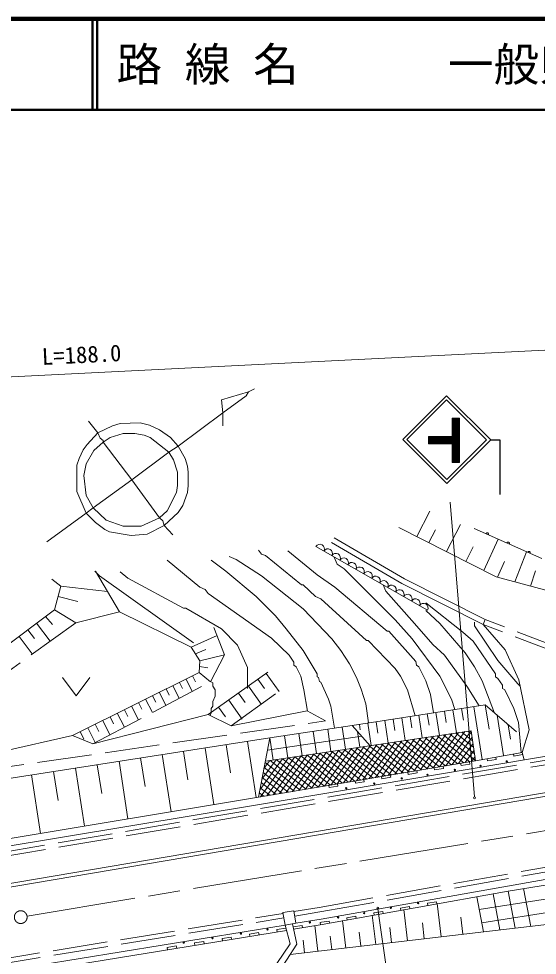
# Model space of a CAD drawing. Units: millimetres, scale not verified. Extents: x 40000 to 680000, y 20000 to 380000.
# Drawn here: x 169660 to 226529, y 277280 to 380000 of the extents above; entities that cross this region are included whole.
import ezdxf
from ezdxf.enums import TextEntityAlignment as Align

# ---------------------------------------------------------------- set-up
doc = ezdxf.new("R2010")
doc.units = ezdxf.units.MM
doc.header["$LTSCALE"] = 1000
doc.linetypes.add('CHAIN', pattern=[18.5, 12, -1.5, 3.5, -1.5])
doc.linetypes.add('DASHED', pattern=[7.5, 6, -1.5])
for name, color, linetype, lineweight in [('M-BGD', 7, 'Continuous', 13), ('M-BMK', 2, 'CHAIN', 13), ('M-STR-HTXT', 7, 'Continuous', 13), ('M-STR-STRC', 7, 'Continuous', 13), ('M-TTL', 2, 'Continuous', 140), ('M-TTL-LINE', 7, 'Continuous', 50)]:
    doc.layers.add(name, color=color, linetype=linetype, lineweight=lineweight)
doc.layers.add('M-TTL-TXT', color=7, linetype='Continuous')
doc.styles.add('ＭＳ ゴシック', font='')
doc.styles.get('ＭＳ ゴシック').set_extended_font_data('MS Gothic')

# ---------------------------------------------------------------- blocks, each defined once
blk = doc.blocks.new('畑')
at = {"color": 7, "linetype": 'Continuous', "lineweight": 13}
for p, q in [((-1.5, 2), (0, 0)), ((0, 0), (1.5, 2))]:
    blk.add_line(p, q, dxfattribs=at)
blk = doc.blocks.new('open_arrow')
at = {"color": 0, "linetype": 'Continuous', "lineweight": -2}
blk.add_lwpolyline([(7.5, 1.25), (0, 0), (7.5, -1.25)], dxfattribs=at)

msp = doc.modelspace()

# ---------------------------------------------------------------- hatches: boundary and pattern name
at = {"layer": 'M-STR-STRC'}
h = msp.add_hatch(dxfattribs=at)
h.set_pattern_fill('USER', color=256, style=0, pattern_type=2)
h.set_pattern_definition([(135, (217214, 336205), (-28.28427, -28.28427), [])])
h.paths.add_polyline_path([(217214, 336205), (218014, 336205), (218014, 331319), (217214, 331319), (217214, 333362), (214603, 333362), (214603, 334162), (217214, 334162)])

# ---------------------------------------------------------------- linework, layer by layer
at = {"layer": 'M-BGD'}
for p, q in [((195522, 339401), (194844, 339062)), ((192050, 336776), (187140, 333135)), ((192050, 336776), (192050, 335337)), ((177318, 335845), (178334, 334575)), ((178927, 333559), (182060, 329410)), ((187140, 333135), (186124, 332458)), ((186124, 332458), (182060, 329410)), ((182060, 329410), (177826, 326362)), ((182060, 329410), (185108, 325261)), ((177064, 325769), (172746, 322637)), ((177826, 326362), (177064, 325769)), ((213327, 323214), (214744, 326006)), ((185616, 324415), (186547, 323399)), ((222025, 318800), (211359, 324213)), ((214644, 322546), (215353, 323942)), ((216585, 321561), (218097, 324540)), ((227038, 320805), (219619, 324093)), ((211685, 318043), (203970, 322543)), ((211972, 318570), (204272, 323062)), ((220659, 319493), (222247, 322929)), ((202256, 322108), (214487, 315131)), ((218702, 320487), (219506, 322070)), ((224055, 318247), (225365, 321546)), ((222176, 318759), (222932, 320455)), ((174271, 317747), (173309, 318529)), ((177996, 319419), (178504, 318911)), ((178504, 318911), (188833, 311545)), ((220808, 314118), (211972, 318570)), ((245335, 312435), (222025, 318800)), ((225770, 317779), (226345, 319448)), ((173589, 315181), (174271, 317747)), ((174271, 317747), (179394, 317166)), ((220593, 313558), (211685, 318043)), ((173970, 316615), (176143, 316080)), ((214318, 315948), (218382, 312731)), ((159133, 304314), (173589, 315181)), ((172606, 314442), (173369, 313571)), ((173589, 315181), (175905, 313737)), ((188557, 311091), (180697, 314940)), ((171624, 313703), (173102, 311737)), ((220808, 314118), (220593, 313558)), ((170664, 312981), (171394, 312010)), ((188557, 311091), (191408, 312355)), ((169705, 312261), (171148, 310343)), ((189519, 309567), (188557, 311091)), ((189038, 310329), (190168, 310830)), ((189519, 309567), (192226, 310238)), ((189439, 308283), (189519, 309567)), ((175564, 301386), (189439, 308283)), ((189439, 308283), (190702, 307271)), ((189472, 308947), (190410, 308789)), ((190441, 303672), (196978, 308324)), ((196799, 308196), (198218, 306202)), ((187284, 307212), (187620, 306541)), ((188006, 307571), (188688, 306210)), ((188715, 307924), (189042, 307271)), ((195888, 307548), (196598, 306551)), ((185085, 306119), (185801, 304691)), ((185824, 306486), (186170, 305796)), ((186561, 306853), (187259, 305458)), ((194842, 306803), (196282, 304779)), ((200940, 306381), (201347, 304052)), ((218805, 306804), (220160, 304636)), ((224393, 307058), (224640, 306811)), ((183580, 305371), (184313, 303908)), ((184333, 305745), (184689, 305036)), ((192689, 305272), (194175, 303185)), ((193767, 306039), (194498, 305011)), ((181260, 304217), (181635, 303467)), ((182043, 304607), (182794, 303108)), ((182812, 304989), (183178, 304259)), ((191583, 304484), (192337, 303425)), ((201309, 304073), (192968, 302429)), ((203314, 302990), (201309, 304073)), ((206226, 302483), (220807, 304735)), ((216342, 304052), (216538, 302794)), ((217284, 304198), (217675, 301675)), ((218230, 304345), (218426, 303080)), ((219555, 304542), (220471, 298768)), ((220807, 304735), (224243, 301785)), ((220807, 304735), (221241, 302080)), ((190441, 303672), (177770, 300464)), ((178874, 303031), (179661, 301459)), ((179675, 303430), (180061, 302659)), ((180474, 303827), (181243, 302292)), ((192968, 302429), (190441, 303672)), ((190780, 303841), (190611, 303587)), ((209796, 303037), (210180, 300561)), ((210728, 303181), (210921, 301941)), ((211661, 303326), (212047, 300839)), ((212594, 303471), (212787, 302224)), ((213527, 303615), (213914, 301116)), ((214464, 303761), (214658, 302508)), ((215401, 303906), (215790, 301395)), ((222127, 303602), (222835, 299177)), ((177240, 302219), (178046, 300609)), ((178057, 302626), (178454, 301834)), ((247352, 302438), (196078, 293827)), ((206226, 302483), (197213, 301113)), ((203542, 302064), (203906, 299640)), ((205124, 302302), (205488, 299878)), ((208197, 300267), (206226, 302483)), ((207015, 302606), (207110, 301994)), ((207939, 302749), (208321, 300285)), ((208868, 302893), (209059, 301658)), ((223328, 302571), (223584, 300970)), ((197213, 301113), (160781, 295477)), ((175564, 301386), (167835, 299622)), ((177770, 300464), (175564, 301386)), ((176405, 301807), (176814, 300992)), ((195946, 294617), (197213, 301113)), ((196715, 298561), (219275, 301913)), ((196950, 299767), (207277, 301301)), ((197213, 301113), (197577, 298689)), ((198795, 301351), (199159, 298927)), ((200377, 301589), (200741, 299164)), ((201959, 301826), (202324, 299402)), ((206814, 301822), (207070, 300116)), ((213064, 300990), (210195, 297009)), ((213754, 301093), (210896, 297127)), ((214444, 301195), (211598, 297245)), ((215134, 301298), (212299, 297363)), ((215824, 301400), (213000, 297480)), ((213502, 301055), (217140, 298176)), ((216515, 301503), (213701, 297598)), ((214181, 301156), (217804, 298287)), ((217205, 301605), (214402, 297716)), ((214859, 301257), (218469, 298399)), ((217895, 301708), (215103, 297834)), ((215537, 301358), (219133, 298510)), ((218585, 301810), (215804, 297951)), ((216215, 301458), (219767, 298646)), ((219275, 301913), (216505, 298069)), ((216893, 301559), (219658, 299370)), ((219382, 301206), (217207, 298187)), ((217572, 301660), (219549, 300094)), ((218250, 301761), (219440, 300818)), ((218928, 301861), (219331, 301542)), ((219772, 298618), (219275, 301913)), ((190089, 300011), (191049, 293803)), ((192417, 300371), (192895, 297280)), ((194745, 300731), (195697, 294575)), ((206162, 299964), (203184, 295832)), ((206852, 300067), (203885, 295950)), ((207542, 300170), (204586, 296068)), ((208232, 300272), (205287, 296185)), ((208923, 300375), (205989, 296303)), ((206042, 299947), (209830, 296948)), ((209613, 300477), (206690, 296421)), ((206720, 300047), (210494, 297060)), ((210303, 300580), (207391, 296538)), ((207398, 300148), (211159, 297171)), ((208077, 300249), (211823, 297283)), ((210993, 300682), (208092, 296656)), ((208755, 300350), (212488, 297394)), ((211683, 300785), (208793, 296774)), ((209433, 300451), (213152, 297506)), ((212373, 300887), (209494, 296892)), ((210111, 300551), (213817, 297618)), ((210790, 300652), (214481, 297729)), ((211468, 300753), (215146, 297841)), ((212146, 300854), (215810, 297952)), ((212824, 300954), (216475, 298064)), ((219488, 300498), (217908, 298305)), ((183027, 298919), (183513, 295775)), ((185394, 299285), (186362, 293025)), ((187741, 299648), (188223, 296531)), ((199260, 298939), (196173, 294655)), ((199950, 299041), (196874, 294772)), ((200640, 299144), (197575, 294890)), ((201330, 299247), (198276, 295008)), ((202021, 299349), (198977, 295126)), ((199260, 298939), (203184, 295832)), ((202711, 299452), (199678, 295243)), ((199938, 299040), (203849, 295944)), ((203401, 299554), (200380, 295361)), ((200616, 299140), (204513, 296055)), ((204091, 299657), (201081, 295479)), ((201295, 299241), (205178, 296167)), ((204781, 299759), (201782, 295597)), ((201973, 299342), (205842, 296278)), ((205472, 299862), (202483, 295714)), ((202651, 299443), (206507, 296390)), ((203329, 299544), (207171, 296502)), ((204007, 299644), (207836, 296613)), ((204686, 299745), (208500, 296725)), ((205364, 299846), (209165, 296836)), ((219595, 299791), (218609, 298422)), ((219701, 299083), (219310, 298540)), ((224868, 299529), (219772, 298618)), ((221980, 299013), (222024, 298767)), ((223905, 299357), (223949, 299111)), ((224912, 299283), (223949, 299111)), ((225097, 298701), (224868, 299529)), ((178272, 298183), (178763, 295014)), ((180659, 298552), (181636, 292240)), ((219772, 298618), (195946, 294617)), ((198570, 298836), (196100, 295409)), ((197880, 298734), (196329, 296582)), ((197189, 298631), (196558, 297755)), ((196688, 298424), (200526, 295386)), ((197225, 298637), (201190, 295497)), ((197904, 298737), (201855, 295609)), ((198582, 298838), (202520, 295720)), ((216198, 298017), (216239, 297771)), ((218127, 298341), (218168, 298095)), ((219132, 298257), (218168, 298095)), ((219091, 298503), (219132, 298257)), ((221017, 298840), (221061, 298594)), ((222024, 298767), (221061, 298594)), ((171071, 297069), (172064, 290650)), ((173478, 297441), (173973, 294245)), ((175885, 297814), (176870, 291448)), ((196473, 297319), (199197, 295162)), ((196581, 297872), (199861, 295274)), ((209447, 296884), (209489, 296637)), ((210412, 297046), (210453, 296799)), ((212340, 297370), (212382, 297123)), ((213346, 297285), (212382, 297123)), ((213305, 297532), (213346, 297285)), ((215233, 297855), (215275, 297609)), ((216239, 297771), (215275, 297609)), ((167212, 284918), (237662, 296856)), ((167285, 284524), (237726, 296461)), ((196257, 296214), (197868, 294939)), ((196365, 296767), (198532, 295051)), ((203661, 295912), (203702, 295666)), ((204625, 296074), (204667, 295827)), ((206554, 296398), (206595, 296151)), ((207560, 296313), (206595, 296151)), ((207518, 296560), (207560, 296313)), ((210453, 296799), (209489, 296637)), ((196042, 295109), (196539, 294716)), ((196150, 295662), (197203, 294828)), ((204667, 295827), (203702, 295666)), ((166230, 289681), (195946, 294617)), ((166354, 288891), (196078, 293827)), ((220173, 282297), (235486, 284735)), ((223354, 284322), (228294, 285109)), ((225033, 284589), (225810, 280451)), ((219909, 283702), (220632, 279850)), ((221681, 284021), (222425, 280058)), ((223354, 284322), (224118, 280255)), ((212519, 282627), (211538, 282450)), ((212563, 282381), (212519, 282627)), ((215462, 283156), (214481, 282980)), ((214525, 282734), (214481, 282980)), ((215506, 282910), (215462, 283156)), ((215985, 279301), (215559, 282941)), ((220450, 280822), (235763, 283260)), ((199826, 282169), (198642, 281977)), ((198642, 281977), (198867, 280595)), ((200051, 280787), (199826, 282169)), ((206633, 281568), (205652, 281391)), ((206677, 281322), (206633, 281568)), ((208809, 278460), (208432, 281674)), ((209576, 282097), (208595, 281921)), ((208639, 281675), (208595, 281921)), ((209620, 281851), (209576, 282097)), ((211582, 282204), (211538, 282450)), ((212288, 278868), (211887, 282288)), ((218358, 279579), (218136, 281476)), ((158803, 274079), (198866, 280595)), ((198867, 280595), (200051, 280787)), ((198867, 280595), (199426, 278528)), ((199671, 280725), (200167, 278498)), ((200745, 280546), (199747, 280383)), ((200785, 280299), (200745, 280546)), ((202455, 277715), (202122, 280554)), ((202880, 280893), (202713, 280866)), ((202753, 280619), (202713, 280866)), ((203690, 281039), (202880, 280893)), ((203734, 280792), (203690, 281039)), ((205535, 278076), (205181, 281097)), ((205696, 281145), (205652, 281391)), ((214131, 279084), (213924, 280847)), ((224118, 280255), (229096, 280833)), ((158959, 273496), (199024, 280012)), ((194971, 279606), (195974, 279770)), ((195011, 279360), (194971, 279606)), ((196014, 279523), (195974, 279770)), ((197981, 280096), (198959, 280255)), ((198021, 279849), (197981, 280096)), ((199429, 277360), (224118, 280255)), ((207167, 278267), (206984, 279825)), ((210543, 278663), (210349, 280320)), ((188950, 278627), (189953, 278791)), ((188990, 278381), (188950, 278627)), ((189994, 278544), (189953, 278791)), ((191960, 279117), (192964, 279280)), ((192000, 278870), (191960, 279117)), ((193004, 279033), (192964, 279280)), ((199426, 278528), (197282, 275341)), ((200167, 278498), (197871, 274959)), ((201002, 277544), (200841, 278920)), ((203991, 277895), (203819, 279358)), ((185940, 278138), (186943, 278301)), ((185980, 277891), (185940, 278138)), ((186983, 278054), (186943, 278301))]:
    msp.add_line(p, q, dxfattribs=at)
at = {"layer": 'M-BGD', "linetype": 'DASHED'}
for p, q in [((180697, 314940), (178091, 319391)), ((180697, 314940), (175905, 313737)), ((175905, 313737), (160667, 302750)), ((229709, 310060), (220593, 313558)), ((223013, 310765), (220593, 313558)), ((229924, 310620), (220808, 314118)), ((192226, 310238), (191063, 313246)), ((190702, 307271), (192226, 310238)), ((224497, 307497), (223013, 310765)), ((177770, 300464), (190702, 307271)), ((225650, 301993), (224497, 307497)), ((192968, 302429), (198802, 306684)), ((164287, 297352), (203314, 302990)), ((166580, 288360), (247415, 302059)), ((166671, 287869), (247497, 301566)), ((224868, 299529), (225650, 301993)), ((158617, 275366), (198658, 281878)), ((158689, 274871), (198738, 281384))]:
    msp.add_line(p, q, dxfattribs=at)
at = {"layer": 'M-BGD'}
for points in [[(192050, 336776), (191881, 338215), (194844, 339062)], [(192050, 336776), (194590, 338639), (194844, 339062)], [(178334, 334575), (179943, 335337), (180790, 335591), (182991, 335675), (184007, 335421), (185108, 334913), (186293, 334067), (187140, 333135)], [(178334, 334575), (177149, 333305), (176726, 332712), (176302, 331781), (176048, 331019), (176048, 328140), (177064, 325769)], [(178334, 334575), (178588, 333982), (178927, 333728), (178927, 333559)], [(178927, 333559), (179689, 334067), (181128, 334490), (182398, 334490), (183414, 334321), (184092, 334067), (186124, 332458)], [(178927, 333559), (177911, 332627), (177064, 331188), (176810, 329918), (177064, 327717), (177826, 326362)], [(187140, 333135), (187902, 331781), (188156, 330934), (188240, 330257), (188240, 328817), (188156, 328055), (187648, 326616), (187140, 325854), (185616, 324415)], [(186124, 332458), (186632, 331611), (187055, 330257), (187055, 328817), (186970, 328055), (185954, 326023), (185108, 325261)], [(177064, 325769), (178080, 324753), (179096, 323991), (179604, 323737), (181975, 323314), (183753, 323483), (185616, 324415)], [(177826, 326362), (179266, 325007), (181128, 324330), (183076, 324330), (185108, 325261)], [(185108, 325261), (185446, 324923), (185616, 324415)], [(195945, 321705), (196284, 321282), (196707, 321113), (200686, 317895), (200856, 317895), (202210, 316625), (202803, 316371), (207798, 311799), (207968, 311799), (208984, 310783), (210931, 308751), (211524, 307905), (212286, 306381), (213135, 303550)], [(199162, 321621), (202380, 318996), (204327, 317641), (210084, 312815), (210254, 312815), (213217, 309513), (213302, 309090), (213556, 308921), (214318, 307397), (214826, 305873), (215161, 303863)], [(185954, 320605), (189510, 317641), (190103, 317387), (190442, 316964), (197384, 312053), (199332, 310191), (199840, 309429), (199840, 309090), (200094, 308921), (200602, 307905), (200940, 306381)], [(190780, 320605), (192389, 319419), (195691, 316625), (197808, 314509), (198993, 313069), (200856, 310699), (202380, 308159), (202380, 307820), (202549, 307735), (202634, 307312), (202803, 307227), (203650, 305365), (203904, 304603), (204290, 302189)], [(192728, 321028), (193490, 320689), (196284, 318911), (200856, 315271), (203988, 311969), (205004, 310699), (205936, 309259), (206698, 307735), (207206, 306465), (207714, 304857), (208028, 302761)], [(217492, 304223), (217112, 305365), (215842, 307905), (212794, 311969), (210931, 314085), (205343, 319673), (204581, 320181), (204270, 320959)], [(180790, 319335), (181636, 318657), (187732, 315355), (187986, 315355), (191881, 313069), (193659, 311291), (194760, 308836), (194760, 306550)], [(218805, 306804), (216350, 310191), (215080, 311376), (213048, 313662), (209915, 317218), (209645, 317893)], [(214318, 315101), (215842, 313662), (218636, 310445)], [(219652, 313831), (219652, 313408), (222192, 309598), (224393, 307058)], [(218382, 312731), (219482, 311715), (221938, 308159), (221938, 307820), (222192, 307651), (222700, 306889), (222700, 306550), (222954, 306381), (223970, 304349), (224478, 302825), (224762, 299510)], [(218636, 310445), (219652, 308921), (220498, 307397), (221841, 303847)], [(190696, 307312), (190950, 307143), (190950, 306804), (191204, 306381), (191204, 305703), (190950, 305111), (190950, 304603), (190780, 304349), (190780, 303841)], [(200051, 280787), (202822, 281238), (243703, 288492)], [(199801, 280139), (202922, 280646), (223354, 284322)]]:
    msp.add_lwpolyline(points, dxfattribs=at)
at = {"layer": 'M-BGD', "linetype": 'DASHED'}
for points in [[(199842, 282070), (202604, 282520), (238889, 288958)], [(199923, 281577), (202688, 282027), (238980, 288466)]]:
    msp.add_lwpolyline(points, dxfattribs=at)
at = {"layer": 'M-BGD'}
for centre, radius in [((220319, 298059), 75), ((223189, 298541), 75), ((214482, 297070), 75), ((217497, 297601), 75), ((208645, 296105), 75), ((211660, 296684), 75), ((205581, 295599), 75), ((219638, 294545), 100), ((209028, 282463), 100), ((210473, 282501), 75), ((213464, 283007), 75), ((204684, 281439), 75), ((207530, 281898), 75), ((201597, 280884), 75), ((194023, 279654), 75), ((196942, 280113), 75), ((187752, 278665), 75), ((190912, 279148), 75)]:
    msp.add_circle(centre, radius, dxfattribs=at)
for centre, radius, start, end in [((221043, 323462), 150, 336.09501, 156.09501), ((223329, 322449), 150, 336.09501, 156.09501), ((202691, 321856), 503, 330.62573, 149.96547), ((203565, 321358), 503, 330.62573, 149.96547), ((225614, 321436), 150, 336.09501, 156.09501), ((204439, 320860), 503, 330.62573, 149.96547), ((205312, 320361), 503, 330.62573, 149.96547), ((206186, 319863), 503, 330.62573, 149.96547), ((207059, 319364), 503, 330.62573, 149.96547), ((207933, 318866), 503, 330.62573, 149.96547), ((208807, 318368), 503, 330.62573, 149.96547), ((209680, 317869), 503, 330.62573, 149.96547), ((210554, 317371), 503, 330.62573, 149.96547), ((211428, 316872), 503, 330.62573, 149.96547), ((212301, 316374), 503, 330.62573, 149.96547), ((213175, 315876), 503, 330.62573, 149.96547), ((214048, 315377), 503, 330.62573, 149.96547)]:
    msp.add_arc(centre, radius, start, end, dxfattribs=at)
at = {"layer": 'M-BMK'}
msp.add_line((170571, 281580), (238363, 292749), dxfattribs=at)
msp.add_circle((169880, 281466), 700, dxfattribs=at)
at = {"layer": 'M-STR-HTXT'}
for p, q in [((89292, 336762), (253677, 344950)), ((219630, 294645), (216993, 326981)), ((209043, 282364), (213386, 252311))]:
    msp.add_line(p, q, dxfattribs=at)
at = {"layer": 'M-STR-STRC'}
for p, q in [((218014, 336205), (217214, 336205)), ((217214, 336205), (217214, 334162)), ((218014, 336205), (218014, 331319)), ((217214, 334162), (214603, 334162)), ((214603, 333362), (214603, 334162)), ((217214, 333362), (214603, 333362)), ((217214, 333362), (217214, 331319)), ((218014, 331319), (217214, 331319))]:
    msp.add_line(p, q, dxfattribs=at)
at = {"layer": 'M-STR-STRC', "lineweight": 25}
for p, q in [((221423, 333811), (222423, 333811)), ((222423, 333811), (222423, 327811))]:
    msp.add_line(p, q, dxfattribs=at)
at = {"layer": 'M-STR-STRC'}
for points in [[(216626, 329014), (221423, 333811), (216586, 338648), (211788, 333851)], [(216626, 329466), (220971, 333811), (216586, 338196), (212241, 333851)]]:
    msp.add_lwpolyline(points, close=True, dxfattribs=at)
at = {"layer": 'M-TTL'}
msp.add_line((680000, 380000), (40000, 380000), dxfattribs=at)
at = {"layer": 'M-TTL-LINE'}
for p, q in [((177750, 380000), (177750, 370000)), ((178250, 380000), (178250, 370000)), ((40000, 370000), (680000, 370000))]:
    msp.add_line(p, q, dxfattribs=at)

# ---------------------------------------------------------------- block references
at = {"layer": 'M-BGD', "xscale": 1000, "yscale": 1000}
msp.add_blockref('畑', (175969, 305748), dxfattribs=at)
at = {"layer": 'M-STR-HTXT'}
for p, rotation in [((219630, 294645), 94.7), ((209043, 282364), 278.2)]:
    msp.add_blockref('open_arrow', p, dxfattribs=dict(at, rotation=rotation))

# ---------------------------------------------------------------- texts
at = {"layer": 'M-STR-HTXT', "style": 'ＭＳ ゴシック'}
msp.add_text('L=188.0', height=1833, rotation=2.849, dxfattribs=at).set_placement((176627, 341689), align=Align.BOTTOM_CENTER)
at = {"layer": 'M-TTL-TXT', "style": 'ＭＳ ゴシック'}
for s, p in [('路 線 名', (180380, 375000)), ('一般県道島戸港線', (216734, 375000))]:
    msp.add_text(s, height=3666, dxfattribs=at).set_placement(p, align=Align.MIDDLE_LEFT)

doc.saveas('drawing.dxf')
